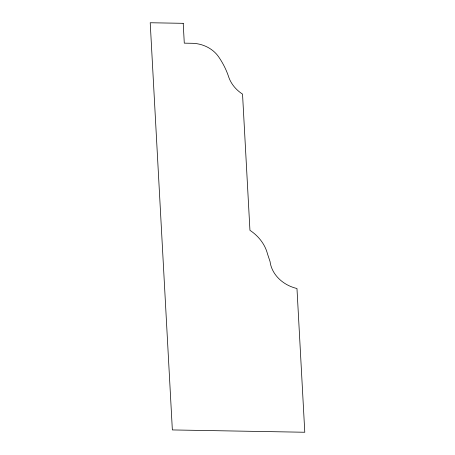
<?xml version="1.0" encoding="UTF-8"?>
<svg xmlns="http://www.w3.org/2000/svg" width="455" height="455" viewBox="0 0 455 455"><rect width="100%" height="100%" fill="white"/><g stroke="black" fill="none" stroke-linecap="round" stroke-linejoin="round"><path stroke-width="0.68" d="M183.211 23.324L150.213 22.75L172.354 429.935L304.787 432.25L296.973 288.515A34.301 28.989 11.7 0 1 270.06 261.597L267.483 253.833A44.374 37.509 11.7 0 0 249.943 230.31L242.538 94.122A35.655 30.138 11.7 0 1 228.808 77.31A93.366 78.92 11.7 0 0 218.815 57.102A29.626 25.042 11.7 0 0 192.516 43.299L184.286 43.157L183.211 23.324"/></g></svg>
